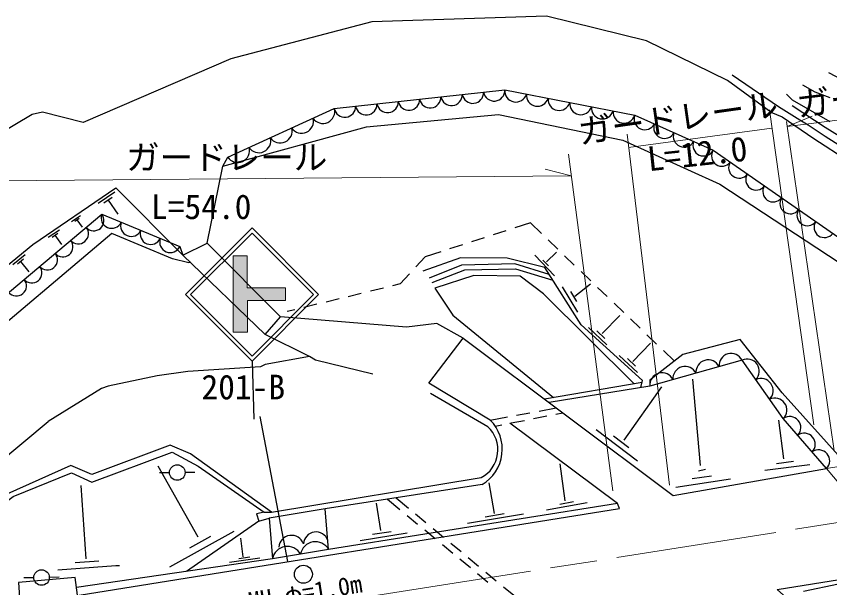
# Model space of a CAD drawing. Units: millimetres, scale not verified. Extents: x 40000 to 680000, y 20000 to 380000.
# Drawn here: x 191928 to 252543, y 268762 to 311328 of the extents above; entities that cross this region are included whole.
import ezdxf
from ezdxf.enums import TextEntityAlignment as Align

# ---------------------------------------------------------------- set-up
doc = ezdxf.new("R2010")
doc.units = ezdxf.units.MM
doc.header["$LTSCALE"] = 1000
doc.linetypes.add('CHAIN', pattern=[18.5, 12, -1.5, 3.5, -1.5])
for name, color, linetype, lineweight in [('M-BGD', 7, 'Continuous', 25), ('M-BMK', 2, 'CHAIN', 13), ('M-STR-HTXT', 7, 'Continuous', 13), ('M-STR-STRC', 7, 'Continuous', 25), ('M-STR-STRI', 7, 'Continuous', 13)]:
    doc.layers.add(name, color=color, linetype=linetype, lineweight=lineweight)
doc.styles.add('ＭＳ ゴシック', font='')
doc.styles.get('ＭＳ ゴシック').set_extended_font_data('MS Gothic')

msp = doc.modelspace()

# ---------------------------------------------------------------- hatches: boundary and pattern name
at = {"layer": 'M-STR-STRC'}
msp.add_hatch(color=256, dxfattribs=at).paths.add_polyline_path([(209170, 287795), (209170, 290163), (211980, 290163), (211980, 291089), (209129, 291089), (209129, 293477), (208102, 293477), (208102, 287795)])

# ---------------------------------------------------------------- linework, layer by layer
at = {"layer": 'M-BGD'}
for p, q in [((207925, 308159), (196919, 303417)), ((245263, 306973), (248735, 304603)), ((252460, 307143), (256101, 305195)), ((250513, 306211), (251444, 305703)), ((249327, 305534), (249751, 305111)), ((251444, 305703), (252545, 305280)), ((249751, 305111), (252545, 303502)), ((248735, 304603), (250324, 303613)), ((249751, 304687), (252206, 303079)), ((193109, 304010), (185404, 299438)), ((193871, 304179), (193109, 304010)), ((196919, 303417), (193871, 304179)), ((248142, 304179), (248989, 303841)), ((248989, 303841), (251359, 302232)), ((250324, 303613), (250936, 303248)), ((250936, 303248), (252206, 302401)), ((252206, 303079), (254069, 301893)), ((251359, 302232), (258895, 297321)), ((252206, 302401), (259149, 297914)), ((198032, 297404), (199263, 298245)), ((204346, 293536), (199359, 298552)), ((198465, 297429), (199081, 297850)), ((198773, 297639), (199488, 296593)), ((196049, 296049), (196707, 296499)), ((196281, 296063), (196610, 296288)), ((196445, 296175), (196828, 295616)), ((230237, 295938), (229075, 295564)), ((231058, 295151), (230237, 295938)), ((194317, 294866), (195140, 295429)), ((228409, 295349), (227457, 295043)), ((194607, 294883), (195019, 295165)), ((194813, 295024), (195291, 294324)), ((226791, 294828), (225839, 294522)), ((232285, 293974), (231563, 294666)), ((225173, 294307), (224221, 294000)), ((191668, 292833), (192582, 293584)), ((222393, 293412), (221699, 292659)), ((223555, 293786), (222393, 293412)), ((230569, 293535), (232034, 291998)), ((231448, 293034), (232191, 293748)), ((233512, 292797), (232790, 293489)), ((192009, 292884), (192466, 293259)), ((192237, 293071), (192875, 292295)), ((231168, 293162), (231588, 292733)), ((234739, 291620), (234017, 292313)), ((221225, 292144), (220531, 291391)), ((219285, 291085), (218313, 290847)), ((220531, 291391), (219965, 291252)), ((233778, 289276), (232639, 291183)), ((233561, 290482), (234729, 291387)), ((235966, 290444), (235244, 291136)), ((217634, 290680), (216662, 290442)), ((233221, 290826), (233671, 290087)), ((214331, 289871), (213360, 289633)), ((215982, 290276), (215011, 290037)), ((237193, 289267), (236471, 289959)), ((212680, 289466), (212114, 289327)), ((235580, 287693), (236905, 289049)), ((238420, 288090), (237698, 288783)), ((235937, 286858), (234580, 288138)), ((235185, 287903), (235797, 287329)), ((239647, 286914), (238925, 287606)), ((237862, 285622), (239187, 286978)), ((240973, 285642), (240152, 286429)), ((213767, 285976), (210465, 285383)), ((238218, 284787), (236862, 286067)), ((237467, 285832), (238078, 285259)), ((210127, 285214), (204708, 284875)), ((210465, 285383), (210127, 285214)), ((202422, 284537), (198781, 283775)), ((204708, 284875), (202422, 284537)), ((242925, 277855), (242352, 284305)), ((198781, 283775), (198273, 283605)), ((231284, 282821), (238557, 284065)), ((239147, 283772), (231631, 282561)), ((237226, 279744), (240025, 283728)), ((198273, 283605), (194294, 281150)), ((227076, 280747), (222805, 283240)), ((230885, 281923), (232166, 282160)), ((227244, 281248), (228525, 281486)), ((229213, 281613), (230197, 281795)), ((230476, 281366), (231457, 281561)), ((232143, 281698), (232650, 281798)), ((249117, 278357), (248744, 281252)), ((189898, 277473), (194294, 281150)), ((227616, 280798), (228122, 280899)), ((228809, 281035), (229789, 281230)), ((235133, 280537), (238220, 278205)), ((236423, 280078), (237579, 279209)), ((205486, 272519), (202498, 277807)), ((232824, 275225), (232461, 277987)), ((251066, 277913), (247698, 277483)), ((249833, 278156), (248587, 277984)), ((202596, 277350), (203334, 277350)), ((204509, 277380), (205241, 277381)), ((242295, 276909), (243728, 277096)), ((242753, 277468), (243284, 277583)), ((210938, 274400), (226575, 276963)), ((226646, 276447), (214946, 274626)), ((227556, 274292), (227161, 276585)), ((241077, 276264), (245161, 276866)), ((197140, 270917), (196753, 276378)), ((219587, 275348), (220512, 274587)), ((220237, 275449), (221143, 274700)), ((219095, 273016), (218780, 275066)), ((234477, 275082), (231429, 274547)), ((233455, 275168), (232423, 274958)), ((221053, 274142), (221825, 273507)), ((221683, 274254), (222453, 273616)), ((229719, 274236), (225548, 273548)), ((228282, 274273), (226862, 274018)), ((210001, 273707), (204607, 269969)), ((208131, 272949), (203336, 270283)), ((221044, 272816), (217547, 272257)), ((219855, 272930), (218465, 272715)), ((222365, 273062), (223138, 272427)), ((222993, 273170), (223763, 272533)), ((206389, 272583), (204841, 271702)), ((208847, 271073), (208669, 272461)), ((215204, 271607), (211019, 270909)), ((223678, 271982), (224450, 271347)), ((224303, 272087), (225073, 271449)), ((210083, 270971), (207828, 270633)), ((209338, 271041), (208522, 270920)), ((225612, 271003), (226383, 270366)), ((198085, 270745), (196323, 270616)), ((224991, 270902), (225763, 270267)), ((226304, 269822), (227076, 269186)), ((226922, 269920), (227693, 269282)), ((192485, 269530), (193223, 269530)), ((194398, 269560), (195130, 269561)), ((228232, 268836), (229003, 268199)), ((250596, 268495), (253201, 269056))]:
    msp.add_line(p, q, dxfattribs=at)
for points in [[(248142, 304179), (244918, 306556), (238898, 309501), (231439, 311328), (218432, 310920), (207925, 308159)], [(207312, 300153), (207681, 300837), (215627, 304470), (228336, 305849), (238010, 303963), (243863, 301350), (268039, 284537), (270922, 280648)], [(227244, 281248), (222662, 284000), (225226, 287358), (223268, 288447), (220994, 288160), (211606, 288947), (206151, 294434), (207312, 300153), (218018, 303098), (227864, 304023), (237132, 302107), (244356, 298817), (254826, 291938), (266765, 283067), (268992, 280332)], [(163012, 269080), (165389, 271501), (193165, 294322), (199359, 298552)], [(165520, 268793), (165927, 269381), (198293, 296587), (204119, 294179), (204346, 293536)], [(204924, 292979), (204778, 292956), (203574, 293262), (199045, 295135), (166613, 267732), (165625, 265987)], [(210467, 287627), (204346, 293536), (206151, 294434)], [(231303, 292625), (228509, 293313), (225026, 293328), (222217, 292353)], [(231776, 291876), (231642, 292089), (229082, 292883), (225112, 292783), (222690, 291809)], [(222919, 291493), (225341, 292453), (229139, 292525), (231909, 291666)], [(238476, 283664), (238582, 284187), (234014, 288334), (231303, 292625)], [(229469, 291966), (226029, 292024), (223105, 291078), (224453, 289057), (231955, 282936)], [(237958, 283963), (231204, 290661), (229469, 291966)], [(218493, 284671), (214236, 285703), (213767, 285976), (210467, 287627), (211606, 288947)], [(225226, 287358), (240882, 275633), (252310, 277632)], [(253831, 277879), (249010, 283285), (245872, 287262), (241593, 286123), (239135, 284218), (239147, 283772)], [(252310, 277632), (249085, 281358), (246011, 285701), (239147, 283772)], [(196612, 268218), (236884, 274665), (236718, 275046), (228717, 281017)], [(187527, 272429), (191690, 275560), (196033, 277323), (197566, 276621), (203543, 278857), (205492, 277825), (210394, 274400), (210938, 274400), (204919, 278728), (203385, 279387), (197566, 277194), (195990, 277868), (191232, 275732), (188230, 273560)], [(236718, 275046), (215204, 271607), (214946, 274626), (210780, 273938), (211019, 270909), (196419, 268767)], [(210394, 274400), (209838, 274271), (210001, 273707), (210780, 273938)], [(199612, 270401), (199354, 270401), (195033, 270079)], [(251440, 266132), (248630, 268641), (258540, 270216)], [(196486, 268196), (196328, 269528), (192086, 269141), (192201, 267651), (183944, 266537)]]:
    msp.add_lwpolyline(points, dxfattribs=at)
for centre, radius in [((203924, 277342), 579), ((213324, 269765), 668), ((193813, 269522), 579)]:
    msp.add_circle(centre, radius, dxfattribs=at)
for centre, radius, start, end in [((224359, 305468), 801, 189.81458, 2.56655), ((225948, 305641), 801, 189.81458, 2.56655), ((227536, 305813), 801, 189.81458, 2.56655), ((229157, 305765), 825, 174.16689, 343.76469), ((230769, 305451), 825, 174.16689, 343.76469), ((219593, 304952), 801, 189.81458, 2.56655), ((221182, 305124), 801, 189.81458, 2.56655), ((222770, 305296), 801, 189.81458, 2.56655), ((232381, 305136), 825, 174.16689, 343.76469), ((233994, 304822), 825, 174.16689, 343.76469), ((214776, 304229), 884, 213.28639, 15.85691), ((216416, 304607), 801, 189.81458, 2.56655), ((218004, 304779), 801, 189.81458, 2.56655), ((235606, 304508), 825, 174.16689, 343.76469), ((213187, 303502), 884, 213.28639, 15.85691), ((237218, 304193), 825, 174.16689, 343.76469), ((238764, 303684), 803, 159.72808, 332.17132), ((240227, 303031), 803, 159.72808, 332.17132), ((211598, 302776), 884, 213.28639, 15.85691), ((241690, 302378), 803, 159.72808, 332.17132), ((210009, 302049), 884, 213.28639, 15.85691), ((243153, 301725), 803, 159.72808, 332.17132), ((208420, 301322), 884, 213.28639, 15.85691), ((244514, 300929), 775, 147.05514, 323.30823), ((245786, 300044), 775, 147.05514, 323.30823), ((247059, 299159), 775, 147.05514, 323.30823), ((248331, 298274), 775, 147.05514, 323.30823), ((249604, 297389), 775, 147.05514, 323.30823), ((197711, 296105), 755, 220.43236, 39.66742), ((199036, 296322), 789, 160.37604, 334.7149), ((250876, 296504), 775, 147.05514, 323.30823), ((200492, 295720), 789, 160.37604, 334.7149), ((252148, 295619), 775, 147.05514, 323.30823), ((196555, 295133), 755, 220.43236, 39.66742), ((201949, 295118), 789, 160.37604, 334.7149), ((195400, 294162), 755, 220.43236, 39.66742), ((203405, 294516), 789, 160.37604, 334.7149), ((194244, 293190), 755, 220.43236, 39.66742), ((193088, 292218), 755, 220.43236, 39.66742), ((191932, 291247), 755, 220.43236, 39.66742), ((245195, 285311), 904, 25.52633, 185.86168), ((243479, 284829), 904, 25.52633, 185.86168), ((246401, 284891), 899, 314.84936, 115.74158), ((241763, 284347), 904, 25.52633, 185.86168), ((240047, 283864), 904, 25.52633, 185.86168), ((247426, 283443), 899, 314.84936, 115.74158), ((248451, 281995), 899, 314.84936, 115.74158), ((249566, 280688), 825, 316.06431, 125.68815), ((225469, 279035), 2348, 298.08856, 46.80745), ((225078, 279080), 3064, 300.77952, 45.04062), ((250641, 279446), 825, 316.06431, 125.68815), ((251716, 278205), 825, 316.06431, 125.68815), ((214260, 271973), 941, 19.56829, 176.18354), ((212435, 271720), 941, 19.56829, 176.18354), ((214220, 271063), 1125, 28.93466, 169.98999), ((212127, 270714), 1125, 28.93466, 169.98999)]:
    msp.add_arc(centre, radius, start, end, dxfattribs=at)
at = {"layer": 'M-BMK'}
msp.add_line((181848, 262354), (264057, 275336), dxfattribs=at)
at = {"layer": 'M-STR-HTXT'}
for p, q in [((266075, 305210), (249378, 303126)), ((248057, 304349), (251359, 280896)), ((249378, 303126), (251231, 303879)), ((249327, 303502), (252883, 278949)), ((237439, 302540), (240607, 276409)), ((248227, 302994), (237559, 301555)), ((233071, 301047), (236373, 275985)), ((233286, 299440), (185351, 299017)), ((233286, 299440), (231349, 299940))]:
    msp.add_line(p, q, dxfattribs=at)
at = {"layer": 'M-STR-STRC'}
for p, q in [((204531, 290594), (209495, 295558)), ((209495, 295558), (214459, 290594)), ((204913, 290594), (209495, 295176)), ((209495, 295176), (214077, 290594)), ((209495, 285630), (204531, 290594)), ((209495, 286012), (204913, 290594)), ((214459, 290594), (209495, 285630)), ((214077, 290594), (209495, 286012)), ((209495, 285630), (209619, 281319)), ((212157, 270706), (210103, 281515))]:
    msp.add_line(p, q, dxfattribs=at)
at = {"layer": 'M-STR-STRC', "lineweight": 13}
for p, q in [((209129, 293477), (208102, 293477)), ((208102, 293477), (208102, 287795)), ((209129, 291089), (209129, 293477)), ((211980, 291089), (209129, 291089)), ((211980, 290163), (211980, 291089)), ((209170, 287795), (209170, 290163)), ((209170, 290163), (211980, 290163)), ((208102, 287795), (209170, 287795))]:
    msp.add_line(p, q, dxfattribs=at)
at = {"layer": 'M-STR-STRI'}
msp.add_lwpolyline([(252310, 277632), (270379, 280557), (276416, 273081), (258540, 270216)], close=True, dxfattribs=at)

# ---------------------------------------------------------------- texts
at = {"layer": 'M-BGD', "style": 'ＭＳ ゴシック'}
msp.add_text('MH.φ=1.0m', height=1320, rotation=8.973, dxfattribs=at).set_placement((209395, 266704), align=Align.BOTTOM_LEFT)
at = {"layer": 'M-STR-HTXT', "style": 'ＭＳ ゴシック'}
for s, rotation, p in [('ガードレール', 6.946, (250253, 303280)), ('ガードレール', 8.073, (234008, 301259)), ('L=12.0', 6.135, (239110, 299236))]:
    msp.add_text(s, height=1833, rotation=rotation, dxfattribs=at).set_placement(p, align=Align.BOTTOM_LEFT)
for s, p in [('ガードレール', (200111, 299352)), ('L=54.0', (201968, 295676))]:
    msp.add_text(s, height=1833, dxfattribs=at).set_placement(p, align=Align.BOTTOM_LEFT)
at = {"layer": 'M-STR-STRC', "style": 'ＭＳ ゴシック'}
msp.add_text('201-B', height=1833, dxfattribs=at).set_placement((205729, 282247), align=Align.BOTTOM_LEFT)

doc.saveas('drawing.dxf')
